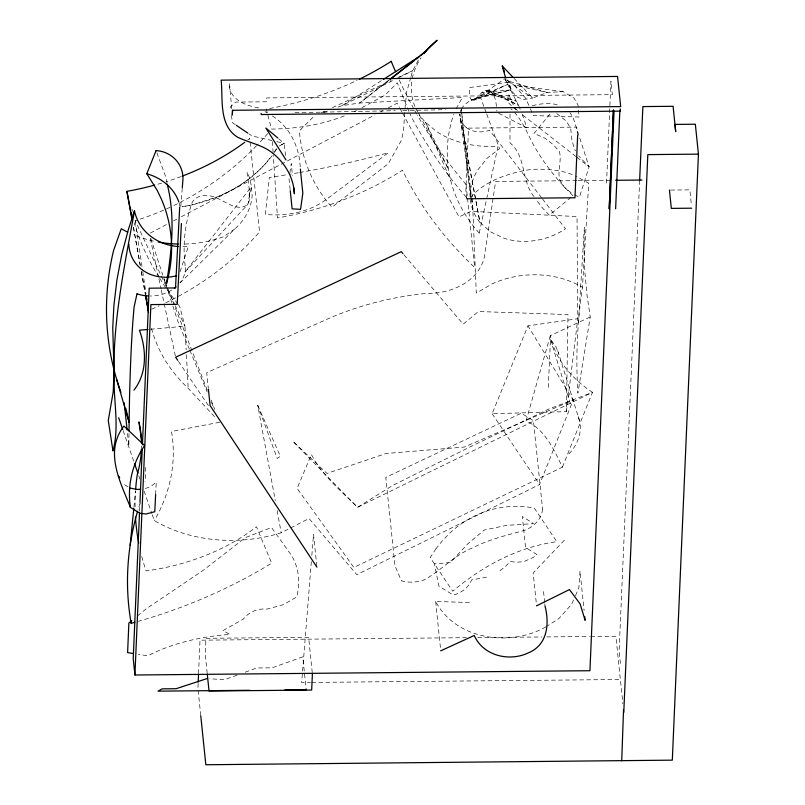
<?xml version="1.0" encoding="UTF-8"?>
<svg xmlns="http://www.w3.org/2000/svg" width="805" height="805" viewBox="0 0 805 805"><rect width="100%" height="100%" fill="white"/><g stroke="black" fill="none" stroke-linecap="round" stroke-linejoin="round"><path stroke-width="0.6" stroke-dasharray="4.03 3.02" d="M510.028 114.058L509.988 142.857C526.732 156.552 520.755 181.447 534.59 197.255M128.981 433.543L128.86 446.02L127.25 431.168M402.48 113.062L459.071 216.917L470.975 211.333L577.024 216.575L577.799 318.72L527.949 325.854L492.147 413.7L566.398 411.637L567.978 314.574L478.361 311.525L463.187 324.174L402.903 253.565M139.577 511.175L139.899 503.678M198.151 683.425L197.939 688.366L200.777 715.836M198.573 673.544L200.012 640.186L466.387 637.681M231.709 108.796L229.355 81.235M606.547 183.138L610.945 81.033L612.353 94.658L266.646 97.918L266.485 101.792L235.734 102.074L230.622 106.632L231.005 110.315M639.643 180.572L619.115 650.863L620.615 665.413M548.286 387.436L550.459 339.428L555.742 346.301L558.861 354.22M155.637 494.471L156.261 482.135L151.058 486.371L144.357 488.927M404.653 112.65L403.597 130.038L401.443 140.211L388.262 163.747L331.932 207.207C312.974 186.156 301.503 159.068 299.369 130.873L314.322 115.95M578.433 322.594L584.37 227.312L584.007 249.631L584.863 272.05L586.946 294.499L590.236 316.939L577.889 393.142A776.101 619.82 -5.9 0 1 582.448 287.305L588.737 183.178L575.495 176.054M180.793 206.362L182.282 187.656M311.334 561.669L301.674 682.529L310.458 682.449M311.837 555.44L313.527 534.258L316.808 565.975M249.439 191.972L248.805 198.976L251.502 186.609L249.57 177.694L247.024 172.069A162.036 31.747 72.4 0 1 249.439 191.972L249.61 199.66M133.952 506.979L135.542 490.909A363.951 272.976 -5.1 0 0 135.18 510.873M404.935 108.937L406.716 91.77L410.691 77.733M566.398 411.637L577.799 318.72M289.87 172.894L291.259 163.616L292.507 175.681M479.237 233.138L497.993 146.409A91.961 65.94 -10.1 0 1 436.199 131.265L425.513 122.28A90.16 64.652 -10.1 0 1 418.177 112.791M411.013 76.566L412.673 70.709L418.308 60.053M550.318 335.665L526.047 420.995C544.874 429.125 554.041 449.713 562.373 467.182L353.868 567.445L297.125 488.404L311.394 454.503C322.231 475.483 340.998 490.899 357.521 507.321L592.51 392.337C572.506 379.185 555.158 359.694 550.318 335.665L590.236 316.939M180.079 271.768L188.38 246.32A48.29 43.903 -0.7 0 1 182.262 246.652M152.256 514.697L154.298 520.604A135.522 108.232 -5.9 0 0 281.197 532.749L309.05 518.521L356.796 574.669L539.602 484.509L573.18 400.105L527.949 325.854M562.373 467.182L592.51 392.337L549.362 408.789L470.583 446.654L392.689 485.445L357.521 507.321L292.819 441.241L326.991 473.431L386.148 453.477L464.113 447.087L573.18 400.105M573.542 599.977L571.61 604.324L558.932 618.532L546.877 626.24M575.464 595.63L578.835 588.022L580.013 570.976L584.108 610.592M456.143 108.856L462.392 97.506L359.594 103.03L342.075 105.626L336.299 107.779M274.233 152.648L276.9 148.251M470.512 197.336C485.435 180.531 509.635 172.652 531.501 169.372C546.011 168.849 560.934 169.583 574.388 175.47M272.13 155.617C250.919 184.174 216.978 201.129 182.343 206.674M549.986 114.089L534.037 133.449L544.864 138.148L553.417 144.779L559.495 151.672C561.719 161.02 557.543 170.268 559.576 179.565L564.466 187.434L572.586 193.965M568.924 453.899C577.356 445.306 582.337 432.677 579.499 420.683L557.583 350.155M564.335 540.215L533.182 572.929L536.573 605.833M180.048 282.978L234.829 228.912A58.302 49.97 -7.3 0 0 252.156 195.696L251.502 186.609L185.009 272.05L247.548 204.701L249.902 198.946L247.548 204.701C234.195 213.929 221.013 195.223 206.895 195.726C201.27 195.142 195.011 197.185 192.174 202.377C184.898 223.196 182.302 245.626 185.392 267.491M137.534 615.916L146.208 608.791L203.091 570.423L245.414 537.619L271.506 527.476L290.816 554.454A115.608 72.5 -30.6 0 1 296.763 596.988L283.471 604.656L266.928 609.133A26.183 25.458 -47.2 0 0 243.191 619.196L222.975 630.617L230.049 634.431A135.441 69.552 -0.6 0 0 192.898 639.774C177.311 643.316 162.026 648.458 147.808 655.823L138.299 654.314M571.087 197.336L549.262 215.146L542.017 207.449L535.949 199.338M473.4 100.565L508.005 84.193L471.448 100.041L511.135 89.657L508.609 82.261L469.204 87.594L470.04 97.566L471.448 100.041L473.4 100.565L504.876 78.739L518.46 105.294L485.425 90.381L482.004 92.354L477.043 97.647L510.783 89.959L482.004 92.354L516.679 101.168L485.425 90.381L489.46 90.412L518.46 105.294M388.201 80.651L359.594 103.03L389.097 80.168M499.975 570.705L505.61 566.338L510.35 561.357A24.794 19.803 -5.9 0 0 524.769 561.165L533.423 557.372L536.935 554.554L525.564 547.511L522.354 516.468L533.554 523.663L506.627 525.343L484.268 530.052L467.796 543.828L450.387 562.584L434.418 563.872L438.926 586.171L453.316 595.086A26.595 21.242 -5.9 0 0 471.549 579.952L486.582 577.125M279.234 146.007L284.256 143.37L285.523 155.576M234.829 228.912L223.549 236.751A104.409 85.28 0.4 0 1 181.88 244.106M545.871 626.884C510.279 647.24 455.912 640.025 435.646 601.446L470.865 602.573M381.318 80.701L342.075 105.626L392.508 80.691M354.25 111.764L356.444 110.587M361.908 107.639L384.881 95.262L397.298 82.794L408.99 111.734M150.354 233.048L166.957 224.313M173.598 220.822L176.909 219.081M181.336 216.746L374.989 114.863M380.524 111.955L382.737 110.788M388.272 107.88L397.117 103.221L399.501 107.598M399.23 77.361L412.673 70.709L397.972 77.471M321.104 112.831L325.633 110.748M332.415 107.629L391.19 80.591M151.622 309.241L159.219 305.769M165.729 302.781C201.31 285.725 233.671 261.736 259.572 231.91L249.721 138.46M344.299 115.87C321.215 125.017 296.28 128.74 271.537 129.082L267.502 113.797M323.58 112.509L328.199 110.788M237.143 675.143L224.474 679.782L209.642 678.716M245.203 672.195L256.725 667.979L272.04 667.828L302.781 656.83L306.182 689.724M532.276 105.757L536.573 104.69A60.486 33.397 -34.4 0 1 559.988 105.616M219.705 422.243L171.495 431.49A195.102 155.808 -5.9 0 1 154.298 520.604M150.515 329.235L184.959 326.216L186.176 349.793M530.284 108.665L533.333 115.548L579.107 117.017L577.94 104.942L574.066 98.16L563.067 91.629L547.219 92.454L514.174 85.189L505.943 79.222M295.002 112.69L395.336 110.688M402.862 110.537L445.497 109.691M576.883 180.652L495.628 181.427L484.218 257.711C477.757 282.545 450.387 293.785 426.7 293.402C394.017 296.592 361.817 304.531 331.539 317.25L206.704 372.675L208.274 387.889M578.141 180.642L611.891 180.33M670.635 190.061L689.835 189.879L691.475 205.728M477.687 637.57L541.765 636.966M546.796 636.916L589.512 636.514M590.769 636.503L615.895 636.262L622.889 703.892M311.706 682.429L620.373 679.521M563.067 91.629L514.174 85.189L525.725 98.331L529.781 107.508M272.02 140.543L251.955 135.914L248.846 133.811M276.739 141.63L284.256 143.37A20.417 16.301 -5.9 0 0 279.607 146.027M258.697 107.87C246.008 105.787 229.817 99.75 229.173 84.616M574.529 194.901L579.389 197.235L589.109 166.877L573.08 117.51L569.97 112.71M556.738 113.545L566.458 121.243L570.725 128.699L571.852 139.597L574.257 148.834L575.515 150.857M265.006 111.593L267.109 112.831M272.362 115.94C289.981 127.099 299.651 147.315 300.225 167.873M127.965 486.834L124.191 484.499L122.903 482.547M235.382 124.684L232.273 122.581L231.508 115.226M575.988 156.552L521.278 113.928M576.913 157.287L589.109 166.877L578.654 155.918M489.46 90.412C495.457 94.346 496.011 102.376 496.705 108.876M512.996 107.216L517.565 110.929M278.741 138.772L284.256 143.37M517.404 110.446L514.506 107.749L508.488 93.903L507.774 98.784L509.002 103.251L511.306 105.676M466.266 127.603L462.473 123.799A21.081 16.835 -5.9 0 1 459.866 114.29L471.207 197.034M572.979 195.786C557.634 180.682 544.039 163.767 533.534 144.93C526.752 132.372 521.731 118.476 510.843 108.675M514.113 78.467L532.719 98.049L547.219 92.454L507.482 80.903L532.719 98.049L523.592 99.508L517.514 97.184L512.111 91.71L507.633 80.017M151.541 328.42A176.929 141.298 -5.9 0 0 188.169 388.231L216.293 418.57M466.427 197.396L459.222 189.014A465.189 406.555 13.7 0 1 414.323 122.4L409.966 113.958M541.695 197.909L489.531 130.219A21.574 17.227 -5.9 0 1 466.266 127.603M542.459 198.905L565.472 228.771A62.227 51.56 -17.8 0 1 503.789 238.169L490.426 231.749L479.941 222.331L460.279 119.231M166.987 289.649L177.462 303.515M178.207 304.501L179.706 306.484L184.959 326.216L175.319 305.789M178.438 361.375L208.515 405.74M492.147 413.7L539.602 484.509M159.068 277.282C148.221 260.065 139.527 241.349 133.871 221.788M159.722 278.319L166.243 288.663M505.399 79.645L511.135 89.657M400.095 108.685L401.886 111.965M419.395 115.085L448.466 169.1L425.513 122.28L450.74 180.592M170.086 207.288A301.211 284.256 -81.8 0 1 135.17 220.681L167.289 288.764M167.822 289.891L174.786 304.652M257.781 405.458L280.402 456.355L277.192 458.397L257.781 405.458L275.3 500.64M518.903 106.33L520.241 109.43M189.406 349.189L177.855 321.356L172.834 305.94M189.879 350.346L207.197 392.095M211.534 402.53L212.973 406.012M164.009 278.661L164.914 280.995M165.367 282.163L167.178 286.832M167.631 287.999L207.479 390.727M211.101 400.065L214.724 409.403M486.26 112.891L480.676 97.918L474.517 98.985L468.923 101.41L464.384 104.982A21.081 16.835 -5.9 0 0 461.758 108.474M486.693 114.048L499.583 148.613L486.985 158.364L477.506 170.328A60.657 50.262 -17.8 0 0 479.941 222.341L459.866 114.29M156.874 152.799L165.921 177.301L167.259 184.315M522.204 114.199L526.973 127.874L497.077 112.428L496.826 110.064M123.165 430.705L133.821 461.466M138.732 475.654L139.959 479.206M144.065 491.04L151.843 513.51M150.797 238.371L162.781 275.119M163.938 278.681L172.441 304.753M578.221 416.618L579.499 420.683M550.459 339.428L571.097 405.891M131.859 208.948L132.523 211.282M267.19 112.62L266.264 109.098A288.733 230.592 -5.9 0 0 357.138 80.279M150.294 238.532L158.655 277.695M158.917 278.912L161.01 288.713M161.262 289.931L175.631 357.249M277.121 510.531L281.217 532.779M133.318 227.06L140.191 265.197M141.298 271.355L145.282 293.503M133.55 227.322L140.281 265.62M141.358 271.798L145.262 294.036M135.17 220.651L142.555 270.309M142.747 271.547L146.067 293.885M471.378 198.272L473.068 210.618L471.911 200.747M460.208 112.308A21.081 16.835 -5.9 0 1 461.275 109.4L471.77 199.509M577.648 135.482L576.783 127.11L468.54 128.126L465.864 190.423L466.729 198.795M543.546 591.554L544.673 602.522M544.804 603.74L545.055 606.175M461.275 109.4L470.291 197.416M466.095 184.587L467.373 196.963M467.504 198.191L474.658 267.461A450.186 359.533 -5.9 0 1 402.48 170.177A288.733 230.592 -5.9 0 1 277.504 217.944L273.308 155.365M435.646 601.446L440.748 650.812M289.015 178.69L290.263 190.755M312.26 672.608L308.617 637.349L205.959 638.315L205.265 654.556L207.147 672.789M272.382 141.6L273.217 154.117M186.428 354.753L188.159 388.252M472.213 194.418L472.324 196.913M472.374 198.161L476.288 293.08L492.086 283.893A83.67 66.825 -5.9 0 1 582.448 287.305M185.542 267.491A33.78 26.978 -5.9 0 1 179.958 282.817M171.737 290.042A33.78 26.978 -5.9 0 1 150.223 296.029M153.544 241.087A104.409 85.28 0.4 0 1 133.318 234.668M417.594 111.784A90.16 64.652 -10.1 0 1 415.481 107.659M415.008 106.602A90.16 64.652 -10.1 0 1 412.019 79.715M412.241 78.568A90.16 64.652 -10.1 0 1 421.116 57.688M479.257 233.118A178.388 142.465 -5.9 0 1 453.728 114.33M141.75 556.476A363.951 272.976 -5.1 0 0 146.087 570.926A193.401 138.661 -3.2 0 0 256.503 526.782L271.677 563.168A472.646 383.401 -4.8 0 1 138.319 621.309M182.011 206.724A76.646 61.22 -5.9 0 0 193.442 204.53L217.642 196.722A129.525 103.443 -5.9 0 0 239.638 185.331A123.628 98.733 -5.9 0 0 271.456 156.15M274.636 151.561A20.417 16.301 -5.9 0 1 276.779 148.603M179.133 203.021A52.647 44.094 -7.1 0 1 179.918 206.03M141.499 446.02A185.12 138.681 -5.1 0 1 141.449 448.224M145.343 467.433A138.883 110.919 -5.9 0 1 145.041 481.742M140.301 503.024A138.883 110.919 -5.9 0 1 139.013 506.506A380.302 303.716 -5.9 0 0 137.927 510.108M267.733 133.57A301.211 284.256 -81.8 0 1 257.429 144.82M256.614 145.665A301.211 284.256 -81.8 0 1 173.478 205.688M249.741 138.48A273.479 211.886 7 0 1 247.789 140M181.276 176.486A273.479 211.886 7 0 1 166.434 181.638M161.765 183.067A273.479 211.886 7 0 1 155.878 184.768M466.105 184.587A472.958 434.539 13.7 0 1 417.312 115.115M416.708 114.069A472.958 434.539 13.7 0 1 414.364 109.872M413.78 108.816A472.958 434.539 13.7 0 1 398.636 78.608M299.571 172.542A516.408 212.349 -2.4 0 0 388.262 152.789L326.87 199.056C309.392 212.168 286.791 216.475 265.348 214.412L269.333 177.482A516.408 212.349 -2.4 0 0 286.339 174.816M298.363 172.763A516.408 212.349 -2.4 0 1 289.951 174.212M542.58 509.142C541.674 519.034 533.806 526.701 524.951 530.274C507.11 535.053 489.048 539.42 472.475 547.883C454.302 555.249 441.21 570.483 424.396 579.771C417.071 582.508 408.96 582.921 401.423 580.787L394.953 565.794L385.806 477.375L521.288 413.186L533.443 420.723L542.58 509.142M436.008 548.678L430.182 557.553L452.722 591.222C482.447 566.197 517.927 546.947 556.819 541.695L534.279 508.036C521.147 505.54 507.563 505.852 494.542 508.861A100.806 93.662 -64.7 0 0 449.935 532.97L442.609 540.457L436.008 548.678"/><path stroke-width="1.21" d="M129.001 431.047L129.494 399.542A222.975 15.657 89.5 0 1 132.825 322.201L134.043 307.289L136.961 293.946M613.4 110.094L609.204 208.877L613.46 110.134M139.527 512.423L133.228 658.601L134.918 675.003L589.934 670.716L614.054 111.06M139.959 502.431L142.274 448.586M142.435 444.823L149.187 288.19L175.51 287.949L179.696 206.996M134.918 675.003L150.887 304.592L177.211 304.35L181.407 223.528M198.201 682.187L198.523 674.781M232.524 110.275L232.333 114.793L232.524 110.275L620.675 106.612L617.556 76.445L221.144 80.138C223.136 98.975 218.547 124.906 237.244 137.001C249.057 142.948 262.722 144.699 273.197 153.564C285.362 163.586 293.684 177.845 294.378 193.784L293.755 187.756M312.39 673.815L311.686 690.046L209.028 691.012L207.277 673.996M577.648 135.482L574.961 197.778L466.729 198.795M615.624 208.817L619.86 110.446M639.643 180.572L642.873 106.582L673.101 106.3L675.697 131.648L674.942 124.413L695.349 124.222L698.438 154.137L672.316 760.151L205.828 764.75L200.777 715.836M621.722 760.826L623.523 709.98M623.774 712.425L647.814 154.61L698.438 154.137M155.637 494.471L154.771 511.749L145.936 513.993L139.899 513.288L130.44 507.422C120.106 481.45 104.087 451.736 123.92 426.076L144.578 445.557C132.231 463.6 127.11 485.807 130.44 507.422M182.282 187.656L182.775 181.417A28.879 27.944 -9.8 0 0 156.079 150.616M130.158 545.297L133.821 508.217M166.464 283.632C171.707 250.828 175.47 216.978 167.259 184.315M134.485 210.86C124.544 266.173 112.569 321.537 114.048 378.129C113.777 402.359 119.402 427.203 112.982 450.971L108.273 420.532L113.223 391.884L114.048 372.675L112.75 327.776L113.918 305.337L116.946 279.788L121.786 254.45L128.408 229.405L134.485 210.86A48.29 43.903 -0.7 0 0 178.589 246.551M166.474 283.632A174.544 146.178 -7.1 0 0 161.372 199.097L157.186 190.352L146.802 173.699L156.069 150.626M133.932 390.153C147.305 373.067 146.49 349.732 139.446 330.211L148.06 329.456M420.562 55.787L437.135 40.25A90.16 64.652 -10.1 0 0 423.913 53.774M131.758 620.675L128.87 623.05L127.603 652.603L133.539 653.549M390.173 79.101L426.67 50.544M390.073 79.413L414.656 60.355M416.628 58.835L418.59 57.306M383.442 79.353L419.496 56.461M536.573 605.833L569.437 589.582L580.143 603.951L585.114 620.333L584.742 616.68M440.748 650.812L474.266 635.477C483.181 655.904 509.334 661.992 528.412 652.855C547.571 644.906 549.553 624.016 545.055 606.175M207.167 678.545L176.033 688.728L162.137 688.859L158.032 691.153L249.681 690.288M140.684 489.199L137.021 489.47L129.846 488.001M615.644 180.29L641.897 180.038M691.726 208.193L671.33 208.384L669.438 190.071M284.839 689.955L306.182 689.754M236.408 125.389L247.809 133.107M277.826 137.997L265.861 128.025L285.966 159.903M505.641 78.115L502.27 66L513.268 77.572M402.903 253.565L401.272 251.663L175.631 357.249L177.734 360.338M316.928 567.153L210.105 405.569L208.404 389.057M118.395 475.725L119.683 477.677M502.27 66L504.504 71.836M118.657 417.694L122.763 429.528M134.636 463.831L137.917 473.29M131.084 212.429L131.779 214.774M116.755 379.668L129.082 422.313L125.811 408.356M130.732 211.262L126.898 191.379L131.99 219.674M145.504 294.731L148.392 310.73M130.953 212.5L132.251 219.916M145.484 295.274L148.523 312.561M146.621 297.608L146.993 300.094M147.365 302.579L148.472 310.026M142.113 443.565L138.933 421.921A185.12 138.681 -5.1 0 1 141.479 442.7M124.171 402.691L127.12 429.93M620.253 108.927L620.474 111.14L261.253 114.521L261.132 113.364M300.356 169.08L302.841 193.21L300.557 209.34L292.124 208.857L290.263 190.755M176.033 286.882A33.78 26.978 -5.9 0 1 174.393 288.21M147.949 295.958A33.78 26.978 -5.9 0 1 137.041 293.815M178.287 244.076A104.409 85.28 0.4 0 1 158.172 242.023M127.713 232.132A104.409 85.28 0.4 0 1 121.273 228.741L113.586 250.476A293.312 267.894 -10.1 0 0 120.911 392.297M146.782 173.749A52.647 44.094 -7.1 0 1 178.811 202.035M138.722 543.053A363.951 272.976 -5.1 0 1 135.461 517.102M135.622 489.661A363.951 272.976 -5.1 0 1 137.253 474.678A185.12 138.681 -5.1 0 0 141.408 449.331M176.557 275.783A41.84 36.97 -28.5 0 1 128.86 244.328M134.747 622.315A472.646 383.401 -4.8 0 1 131.155 623.301M131.155 623.312A380.302 303.716 -5.9 0 1 137.575 511.306M244.801 142.254A273.479 211.886 7 0 1 182.403 176.064M154.701 185.09A273.479 211.886 7 0 1 126.888 191.349M395.577 71.726A472.958 434.539 13.7 0 1 391.23 61.311M391.25 61.321A288.733 230.592 -5.9 0 1 359.362 79.202"/></g></svg>
